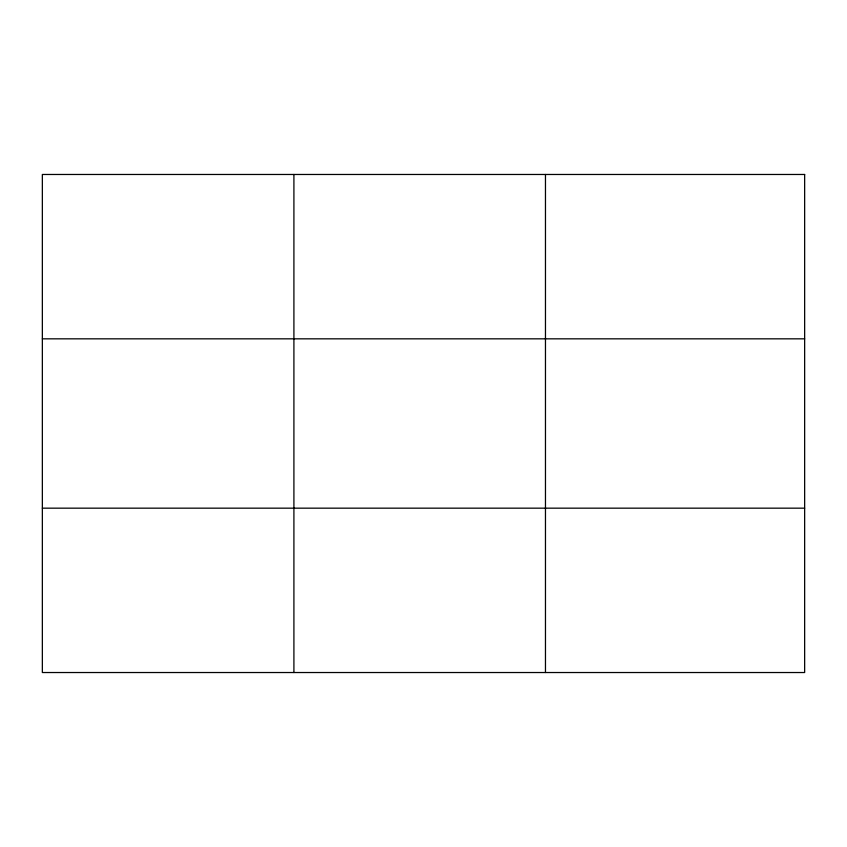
<?xml version="1.0" encoding="UTF-8"?>
<svg xmlns="http://www.w3.org/2000/svg" width="847" height="847" viewBox="0 0 847 847"><rect width="100%" height="100%" fill="white"/><g stroke="black" fill="none" stroke-linecap="round" stroke-linejoin="round"><path stroke-width="1.27" d="M293.909 672.529L293.909 174.471M545.468 672.529L545.468 174.471M42.35 338.832L804.65 338.832M42.35 508.168L804.65 508.168M804.65 174.471L804.65 672.529L42.35 672.529L42.35 174.471L804.65 174.471"/></g></svg>
